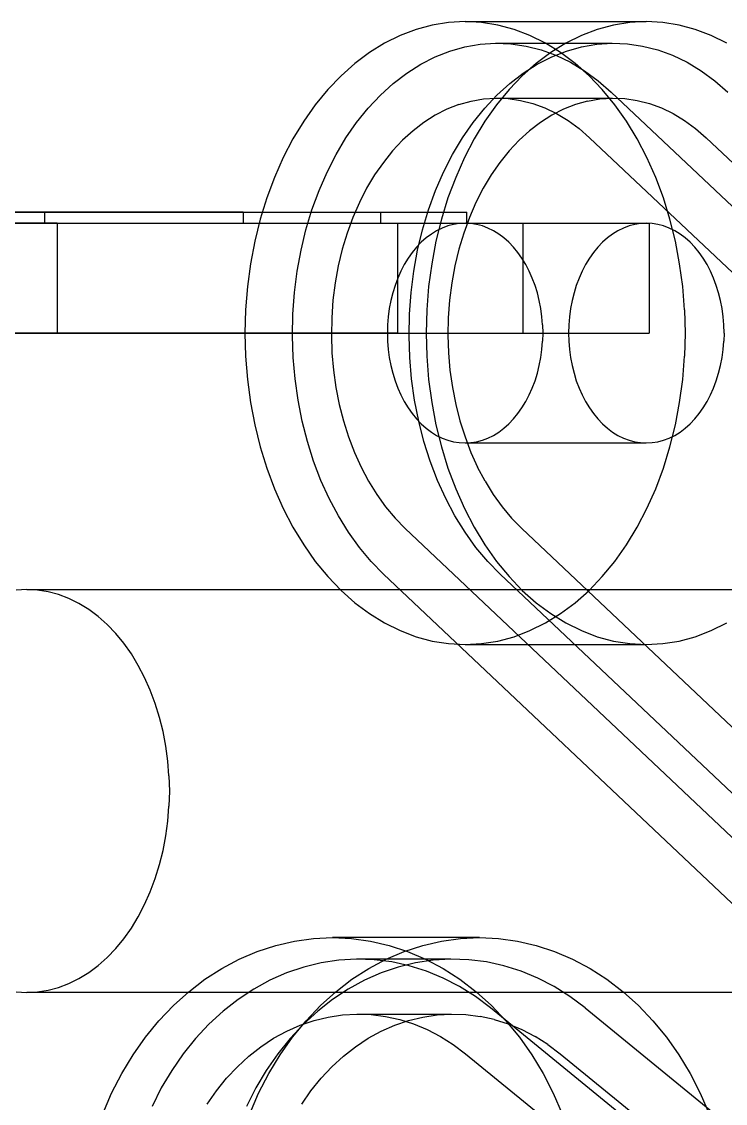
# Model space of a CAD drawing. Header units: millimetres. Extents: x -180 to 1414, y -663 to 972.
# Drawn here: x -76.9 to -38.5, y 788 to 847 of the extents above; entities that cross this region are included whole.
import ezdxf

# ---------------------------------------------------------------- set-up
doc = ezdxf.new("R2010")
doc.units = ezdxf.units.MM
doc.layers.add('FRONT', color=8, linetype='Continuous')

msp = doc.modelspace()

# ---------------------------------------------------------------- linework, layer by layer
at = {"layer": 'FRONT'}
for p, q in [((-54.471, 846.81), (-55.354, 846.574)), ((-53.578, 846.952), (-54.471, 846.81)), ((-52.679, 847), (-53.578, 846.952)), ((-51.781, 846.952), (-52.679, 847)), ((-52.679, 847), (-42.78, 847)), ((-50.888, 846.81), (-51.781, 846.952)), ((-50.005, 846.574), (-50.888, 846.81)), ((-44.572, 846.81), (-45.455, 846.574)), ((-43.678, 846.952), (-44.572, 846.81)), ((-42.78, 847), (-43.678, 846.952)), ((-41.882, 846.952), (-42.78, 847)), ((-40.988, 846.81), (-41.882, 846.952)), ((-40.105, 846.574), (-40.988, 846.81)), ((-56.223, 846.245), (-57.071, 845.825)), ((-55.354, 846.574), (-56.223, 846.245)), ((-49.136, 846.245), (-50.005, 846.574)), ((-48.288, 845.825), (-49.136, 846.245)), ((-46.323, 846.245), (-47.172, 845.825)), ((-45.455, 846.574), (-46.323, 846.245)), ((-39.237, 846.245), (-40.105, 846.574)), ((-38.388, 845.825), (-39.237, 846.245)), ((-57.071, 845.825), (-57.895, 845.316)), ((-53.504, 845.394), (-52.683, 845.624)), ((-52.683, 845.624), (-51.852, 845.768)), ((-51.852, 845.768), (-51.017, 845.823)), ((-51.017, 845.823), (-44.653, 845.823)), ((-51.017, 845.823), (-50.18, 845.79)), ((-50.18, 845.79), (-49.348, 845.669)), ((-49.348, 845.669), (-48.524, 845.46)), ((-47.464, 845.316), (-48.288, 845.825)), ((-47.172, 845.825), (-47.996, 845.316)), ((-47.14, 845.394), (-46.319, 845.624)), ((-46.319, 845.624), (-45.488, 845.768)), ((-45.488, 845.768), (-44.653, 845.823)), ((-44.653, 845.823), (-43.816, 845.79)), ((-43.816, 845.79), (-42.984, 845.669)), ((-42.984, 845.669), (-42.16, 845.46)), ((-57.895, 845.316), (-58.69, 844.722)), ((-55.097, 844.675), (-54.31, 845.077)), ((-54.31, 845.077), (-53.504, 845.394)), ((-47.996, 845.316), (-48.79, 844.722)), ((-48.733, 844.675), (-47.946, 845.077)), ((-48.524, 845.46), (-47.714, 845.164)), ((-47.946, 845.077), (-47.14, 845.394)), ((-47.714, 845.164), (-46.922, 844.784)), ((-46.669, 844.722), (-47.464, 845.316)), ((-42.16, 845.46), (-41.35, 845.164)), ((-41.35, 845.164), (-40.558, 844.784)), ((-58.69, 844.722), (-59.451, 844.046)), ((-55.861, 844.192), (-55.097, 844.675)), ((-48.79, 844.722), (-49.552, 844.046)), ((-49.497, 844.192), (-48.733, 844.675)), ((-46.922, 844.784), (-46.152, 844.321)), ((-45.908, 844.046), (-46.669, 844.722)), ((-40.558, 844.784), (-39.788, 844.321)), ((-59.451, 844.046), (-60.174, 843.291)), ((-56.597, 843.629), (-55.861, 844.192)), ((-49.552, 844.046), (-50.275, 843.291)), ((-50.233, 843.629), (-49.497, 844.192)), ((-46.152, 844.321), (-45.408, 843.777)), ((-45.185, 843.291), (-45.908, 844.046)), ((-39.788, 844.321), (-39.044, 843.777)), ((-60.174, 843.291), (-60.856, 842.462)), ((-57.301, 842.99), (-56.597, 843.629)), ((-50.275, 843.291), (-50.956, 842.462)), ((-50.937, 842.99), (-50.233, 843.629)), ((-45.408, 843.777), (-44.695, 843.157)), ((-44.503, 842.462), (-45.185, 843.291)), ((-39.044, 843.777), (-38.331, 843.157)), ((-57.97, 842.279), (-57.301, 842.99)), ((-53.012, 842.475), (-52.347, 842.662)), ((-52.347, 842.662), (-51.674, 842.779)), ((-51.674, 842.779), (-50.997, 842.823)), ((-51.606, 842.279), (-50.937, 842.99)), ((-50.997, 842.823), (-50.319, 842.797)), ((-50.997, 842.823), (-44.633, 842.823)), ((-50.319, 842.797), (-49.644, 842.698)), ((-49.644, 842.698), (-48.977, 842.529)), ((-45.983, 842.662), (-46.648, 842.475)), ((-45.983, 842.662), (-45.31, 842.779)), ((-45.31, 842.779), (-44.633, 842.823)), ((-18.238, 818.157), (-44.695, 843.157)), ((-44.633, 842.823), (-43.955, 842.797)), ((-43.955, 842.797), (-43.28, 842.698)), ((-43.28, 842.698), (-42.613, 842.529)), ((-60.856, 842.462), (-61.491, 841.563)), ((-58.599, 841.498), (-57.97, 842.279)), ((-53.666, 842.218), (-54.303, 841.893)), ((-53.012, 842.475), (-53.666, 842.218)), ((-52.235, 841.498), (-51.606, 842.279)), ((-50.956, 842.462), (-51.592, 841.563)), ((-48.977, 842.529), (-48.32, 842.289)), ((-48.32, 842.289), (-47.678, 841.981)), ((-47.302, 842.218), (-47.94, 841.893)), ((-46.648, 842.475), (-47.302, 842.218)), ((-43.868, 841.563), (-44.503, 842.462)), ((-42.613, 842.529), (-41.956, 842.289)), ((-41.956, 842.289), (-41.314, 841.981)), ((-61.491, 841.563), (-62.078, 840.599)), ((-59.185, 840.654), (-58.599, 841.498)), ((-54.922, 841.501), (-55.519, 841.045)), ((-54.303, 841.893), (-54.922, 841.501)), ((-52.821, 840.654), (-52.235, 841.498)), ((-51.592, 841.563), (-52.178, 840.599)), ((-48.558, 841.501), (-49.155, 841.045)), ((-47.94, 841.893), (-48.558, 841.501)), ((-47.678, 841.981), (-47.054, 841.606)), ((-47.054, 841.606), (-46.451, 841.165)), ((-43.281, 840.599), (-43.868, 841.563)), ((-41.314, 841.981), (-40.69, 841.606)), ((-40.69, 841.606), (-40.088, 841.165)), ((-55.519, 841.045), (-56.09, 840.528)), ((-49.155, 841.045), (-49.726, 840.528)), ((-46.451, 841.165), (-45.874, 840.663)), ((-40.088, 841.165), (-39.51, 840.663)), ((-62.078, 840.599), (-62.612, 839.576)), ((-59.725, 839.75), (-59.185, 840.654)), ((-56.09, 840.528), (-56.632, 839.951)), ((-53.361, 839.75), (-52.821, 840.654)), ((-52.178, 840.599), (-52.712, 839.576)), ((-49.726, 840.528), (-50.268, 839.951)), ((-45.874, 840.663), (-19.416, 815.663)), ((-42.747, 839.576), (-43.281, 840.599)), ((-39.51, 840.663), (-13.052, 815.663)), ((-60.215, 838.791), (-59.725, 839.75)), ((-56.632, 839.951), (-57.141, 839.318)), ((-53.851, 838.791), (-53.361, 839.75)), ((-50.268, 839.951), (-50.777, 839.318)), ((-62.612, 839.576), (-63.09, 838.5)), ((-57.141, 839.318), (-57.616, 838.634)), ((-52.712, 839.576), (-53.19, 838.5)), ((-50.777, 839.318), (-51.252, 838.634)), ((-42.269, 838.5), (-42.747, 839.576)), ((-60.654, 837.783), (-60.215, 838.791)), ((-57.616, 838.634), (-58.054, 837.901)), ((-54.29, 837.783), (-53.851, 838.791)), ((-51.252, 838.634), (-51.69, 837.901)), ((-63.09, 838.5), (-63.51, 837.376)), ((-53.19, 838.5), (-53.61, 837.376)), ((-41.849, 837.376), (-42.269, 838.5)), ((-63.51, 837.376), (-63.869, 836.211)), ((-61.038, 836.732), (-60.654, 837.783)), ((-58.054, 837.901), (-58.451, 837.124)), ((-54.674, 836.732), (-54.29, 837.783)), ((-53.61, 837.376), (-53.97, 836.211)), ((-51.69, 837.901), (-52.087, 837.124)), ((-41.49, 836.211), (-41.849, 837.376)), ((-61.365, 835.643), (-61.038, 836.732)), ((-58.451, 837.124), (-58.807, 836.308)), ((-55.001, 835.643), (-54.674, 836.732)), ((-52.087, 837.124), (-52.443, 836.308)), ((-75.632, 836.6), (-105.5, 836.6)), ((-95.318, 836.6), (-57.304, 836.6)), ((-75.632, 836), (-75.632, 836.6)), ((-64.799, 836.6), (-75.632, 836.6)), ((-64.799, 836.6), (-64.799, 836)), ((-64.799, 836.6), (-52.58, 836.6)), ((-63.869, 836.211), (-64.166, 835.011)), ((-58.807, 836.308), (-59.118, 835.456)), ((-57.304, 836.6), (-57.304, 836)), ((-57.304, 836.6), (-52.58, 836.6)), ((-53.97, 836.211), (-54.267, 835.011)), ((-52.443, 836.308), (-52.754, 835.456)), ((-52.58, 836), (-52.58, 836.6)), ((-41.193, 835.011), (-41.49, 836.211)), ((-74.953, 836), (-106.773, 836)), ((-75.632, 836), (-105.5, 836)), ((-95.318, 836), (-57.304, 836)), ((-94.045, 836), (-49.497, 836)), ((-75.632, 836), (-64.799, 836)), ((-74.953, 836), (-56.371, 836)), ((-74.953, 836), (-74.953, 830)), ((-64.799, 836), (-52.58, 836)), ((-61.634, 834.522), (-61.365, 835.643)), ((-57.304, 836), (-52.58, 836)), ((-56.371, 836), (-56.371, 830)), ((-56.371, 836), (-42.624, 836)), ((-55.27, 834.522), (-55.001, 835.643)), ((-54.229, 835.585), (-54.52, 835.406)), ((-53.93, 835.733), (-54.229, 835.585)), ((-53.624, 835.85), (-53.93, 835.733)), ((-53.312, 835.933), (-53.624, 835.85)), ((-52.997, 835.983), (-53.312, 835.933)), ((-52.679, 836), (-52.997, 835.983)), ((-52.362, 835.983), (-52.679, 836)), ((-52.679, 836), (-42.78, 836)), ((-52.047, 835.933), (-52.362, 835.983)), ((-51.735, 835.85), (-52.047, 835.933)), ((-51.429, 835.733), (-51.735, 835.85)), ((-51.129, 835.585), (-51.429, 835.733)), ((-50.839, 835.406), (-51.129, 835.585)), ((-49.497, 830), (-49.497, 836)), ((-49.497, 836), (-42.624, 836)), ((-44.33, 835.585), (-44.621, 835.406)), ((-44.031, 835.733), (-44.33, 835.585)), ((-43.724, 835.85), (-44.031, 835.733)), ((-43.412, 835.933), (-43.724, 835.85)), ((-43.097, 835.983), (-43.412, 835.933)), ((-42.78, 836), (-43.097, 835.983)), ((-42.463, 835.983), (-42.78, 836)), ((-42.624, 836), (-42.624, 830)), ((-42.148, 835.933), (-42.463, 835.983)), ((-41.836, 835.85), (-42.148, 835.933)), ((-41.529, 835.733), (-41.836, 835.85)), ((-41.23, 835.585), (-41.529, 835.733)), ((-40.939, 835.406), (-41.23, 835.585)), ((-64.166, 835.011), (-64.399, 833.783)), ((-59.118, 835.456), (-59.383, 834.573)), ((-54.801, 835.196), (-55.069, 834.957)), ((-54.52, 835.406), (-54.801, 835.196)), ((-54.267, 835.011), (-54.499, 833.783)), ((-52.754, 835.456), (-53.019, 834.573)), ((-50.558, 835.196), (-50.839, 835.406)), ((-50.289, 834.957), (-50.558, 835.196)), ((-44.901, 835.196), (-45.17, 834.957)), ((-44.621, 835.406), (-44.901, 835.196)), ((-40.96, 833.783), (-41.193, 835.011)), ((-40.659, 835.196), (-40.939, 835.406)), ((-40.39, 834.957), (-40.659, 835.196)), ((-61.843, 833.376), (-61.634, 834.522)), ((-59.383, 834.573), (-59.601, 833.665)), ((-55.565, 834.398), (-55.79, 834.081)), ((-55.325, 834.691), (-55.565, 834.398)), ((-55.479, 833.376), (-55.27, 834.522)), ((-55.069, 834.957), (-55.325, 834.691)), ((-53.019, 834.573), (-53.237, 833.665)), ((-50.034, 834.691), (-50.289, 834.957)), ((-49.794, 834.398), (-50.034, 834.691)), ((-49.569, 834.081), (-49.794, 834.398)), ((-45.666, 834.398), (-45.89, 834.081)), ((-45.425, 834.691), (-45.666, 834.398)), ((-45.17, 834.957), (-45.425, 834.691)), ((-40.135, 834.691), (-40.39, 834.957)), ((-39.894, 834.398), (-40.135, 834.691)), ((-39.67, 834.081), (-39.894, 834.398)), ((-64.399, 833.783), (-64.566, 832.534)), ((-55.79, 834.081), (-55.996, 833.741)), ((-54.499, 833.783), (-54.667, 832.534)), ((-49.362, 833.741), (-49.569, 834.081)), ((-45.89, 834.081), (-46.097, 833.741)), ((-40.793, 832.534), (-40.96, 833.783)), ((-39.463, 833.741), (-39.67, 834.081)), ((-61.991, 832.212), (-61.843, 833.376)), ((-59.601, 833.665), (-59.771, 832.736)), ((-56.185, 833.38), (-56.354, 833)), ((-55.996, 833.741), (-56.185, 833.38)), ((-55.627, 832.212), (-55.479, 833.376)), ((-53.237, 833.665), (-53.407, 832.736)), ((-49.174, 833.38), (-49.362, 833.741)), ((-49.005, 833), (-49.174, 833.38)), ((-46.285, 833.38), (-46.454, 833)), ((-46.097, 833.741), (-46.285, 833.38)), ((-39.275, 833.38), (-39.463, 833.741)), ((-39.106, 833), (-39.275, 833.38)), ((-59.771, 832.736), (-59.891, 831.792)), ((-56.502, 832.603), (-56.629, 832.192)), ((-56.354, 833), (-56.502, 832.603)), ((-53.407, 832.736), (-53.527, 831.792)), ((-48.857, 832.603), (-49.005, 833)), ((-48.73, 832.192), (-48.857, 832.603)), ((-46.602, 832.603), (-46.729, 832.192)), ((-46.454, 833), (-46.602, 832.603)), ((-38.957, 832.603), (-39.106, 833)), ((-38.831, 832.192), (-38.957, 832.603)), ((-64.566, 832.534), (-64.667, 831.27)), ((-62.077, 831.035), (-61.991, 832.212)), ((-56.629, 832.192), (-56.734, 831.769)), ((-55.713, 831.035), (-55.627, 832.212)), ((-54.667, 832.534), (-54.767, 831.27)), ((-48.625, 831.769), (-48.73, 832.192)), ((-46.729, 832.192), (-46.834, 831.769)), ((-40.692, 831.27), (-40.793, 832.534)), ((-38.726, 831.769), (-38.831, 832.192)), ((-59.891, 831.792), (-59.96, 830.839)), ((-56.734, 831.769), (-56.816, 831.335)), ((-53.527, 831.792), (-53.596, 830.839)), ((-48.543, 831.335), (-48.625, 831.769)), ((-46.834, 831.769), (-46.916, 831.335)), ((-38.644, 831.335), (-38.726, 831.769)), ((-64.667, 831.27), (-64.7, 830)), ((-62.1, 829.852), (-62.077, 831.035)), ((-59.96, 830.839), (-59.979, 829.88)), ((-56.875, 830.894), (-56.91, 830.448)), ((-56.816, 831.335), (-56.875, 830.894)), ((-55.736, 829.852), (-55.713, 831.035)), ((-54.767, 831.27), (-54.801, 830)), ((-53.596, 830.839), (-53.615, 829.88)), ((-48.484, 830.894), (-48.543, 831.335)), ((-48.449, 830.448), (-48.484, 830.894)), ((-46.975, 830.894), (-47.011, 830.448)), ((-46.916, 831.335), (-46.975, 830.894)), ((-40.692, 831.27), (-40.659, 830)), ((-38.585, 830.894), (-38.644, 831.335)), ((-38.549, 830.448), (-38.585, 830.894)), ((-56.91, 830.448), (-56.922, 830)), ((-48.449, 830.448), (-48.437, 830)), ((-47.011, 830.448), (-47.023, 830)), ((-38.537, 830), (-38.549, 830.448)), ((-74.953, 830), (-106.773, 830)), ((-94.045, 830), (-49.497, 830)), ((-56.371, 830), (-74.953, 830)), ((-64.7, 830), (-64.667, 828.73)), ((-62.061, 828.67), (-62.1, 829.852)), ((-59.979, 829.88), (-59.947, 828.922)), ((-56.922, 830), (-56.91, 829.552)), ((-56.371, 830), (-42.624, 830)), ((-55.697, 828.67), (-55.736, 829.852)), ((-54.801, 830), (-54.767, 828.73)), ((-53.615, 829.88), (-53.584, 828.922)), ((-49.497, 830), (-42.624, 830)), ((-48.437, 830), (-48.449, 829.552)), ((-47.023, 830), (-47.011, 829.552)), ((-40.659, 830), (-40.692, 828.73)), ((-38.537, 830), (-38.549, 829.552)), ((-56.91, 829.552), (-56.875, 829.106)), ((-56.875, 829.106), (-56.816, 828.665)), ((-48.543, 828.665), (-48.484, 829.106)), ((-48.484, 829.106), (-48.449, 829.552)), ((-47.011, 829.552), (-46.975, 829.106)), ((-46.975, 829.106), (-46.916, 828.665)), ((-38.644, 828.665), (-38.585, 829.106)), ((-38.585, 829.106), (-38.549, 829.552)), ((-64.667, 828.73), (-64.566, 827.466)), ((-61.96, 827.495), (-62.061, 828.67)), ((-59.947, 828.922), (-59.865, 827.97)), ((-56.816, 828.665), (-56.734, 828.231)), ((-55.596, 827.495), (-55.697, 828.67)), ((-54.767, 828.73), (-54.667, 827.466)), ((-53.584, 828.922), (-53.501, 827.97)), ((-48.625, 828.231), (-48.543, 828.665)), ((-46.916, 828.665), (-46.834, 828.231)), ((-40.793, 827.466), (-40.692, 828.73)), ((-38.726, 828.231), (-38.644, 828.665)), ((-59.865, 827.97), (-59.733, 827.029)), ((-56.734, 828.231), (-56.629, 827.808)), ((-53.501, 827.97), (-53.369, 827.029)), ((-48.73, 827.808), (-48.625, 828.231)), ((-46.834, 828.231), (-46.729, 827.808)), ((-38.831, 827.808), (-38.726, 828.231)), ((-64.566, 827.466), (-64.399, 826.217)), ((-61.797, 826.334), (-61.96, 827.495)), ((-56.629, 827.808), (-56.502, 827.397)), ((-56.502, 827.397), (-56.354, 827)), ((-55.433, 826.334), (-55.596, 827.495)), ((-54.667, 827.466), (-54.499, 826.217)), ((-49.005, 827), (-48.857, 827.397)), ((-48.857, 827.397), (-48.73, 827.808)), ((-46.729, 827.808), (-46.602, 827.397)), ((-46.602, 827.397), (-46.454, 827)), ((-40.96, 826.217), (-40.793, 827.466)), ((-39.106, 827), (-38.957, 827.397)), ((-38.957, 827.397), (-38.831, 827.808)), ((-59.733, 827.029), (-59.551, 826.105)), ((-56.354, 827), (-56.185, 826.62)), ((-53.369, 827.029), (-53.187, 826.105)), ((-49.174, 826.62), (-49.005, 827)), ((-46.454, 827), (-46.285, 826.62)), ((-39.275, 826.62), (-39.106, 827)), ((-64.399, 826.217), (-64.166, 824.989)), ((-61.572, 825.194), (-61.797, 826.334)), ((-59.551, 826.105), (-59.321, 825.203)), ((-56.185, 826.62), (-55.996, 826.259)), ((-55.996, 826.259), (-55.79, 825.919)), ((-55.208, 825.194), (-55.433, 826.334)), ((-54.499, 826.217), (-54.267, 824.989)), ((-53.187, 826.105), (-52.957, 825.203)), ((-49.569, 825.919), (-49.362, 826.259)), ((-49.362, 826.259), (-49.174, 826.62)), ((-46.285, 826.62), (-46.097, 826.259)), ((-46.097, 826.259), (-45.89, 825.919)), ((-41.193, 824.989), (-40.96, 826.217)), ((-39.67, 825.919), (-39.463, 826.259)), ((-39.463, 826.259), (-39.275, 826.62)), ((-55.79, 825.919), (-55.565, 825.602)), ((-55.565, 825.602), (-55.325, 825.309)), ((-50.034, 825.309), (-49.794, 825.602)), ((-49.794, 825.602), (-49.569, 825.919)), ((-45.89, 825.919), (-45.666, 825.602)), ((-45.666, 825.602), (-45.425, 825.309)), ((-40.135, 825.309), (-39.894, 825.602)), ((-39.894, 825.602), (-39.67, 825.919)), ((-64.166, 824.989), (-63.869, 823.789)), ((-61.289, 824.081), (-61.572, 825.194)), ((-59.321, 825.203), (-59.044, 824.328)), ((-55.325, 825.309), (-55.069, 825.043)), ((-54.925, 824.081), (-55.208, 825.194)), ((-55.069, 825.043), (-54.801, 824.804)), ((-54.267, 824.989), (-53.97, 823.789)), ((-52.957, 825.203), (-52.68, 824.328)), ((-50.558, 824.804), (-50.289, 825.043)), ((-50.289, 825.043), (-50.034, 825.309)), ((-45.425, 825.309), (-45.17, 825.043)), ((-45.17, 825.043), (-44.901, 824.804)), ((-41.49, 823.789), (-41.193, 824.989)), ((-40.659, 824.804), (-40.39, 825.043)), ((-40.39, 825.043), (-40.135, 825.309)), ((-54.801, 824.804), (-54.52, 824.594)), ((-54.52, 824.594), (-54.229, 824.415)), ((-54.229, 824.415), (-53.93, 824.267)), ((-51.429, 824.267), (-51.129, 824.415)), ((-51.129, 824.415), (-50.839, 824.594)), ((-50.839, 824.594), (-50.558, 824.804)), ((-44.901, 824.804), (-44.621, 824.594)), ((-44.621, 824.594), (-44.33, 824.415)), ((-44.33, 824.415), (-44.031, 824.267)), ((-41.529, 824.267), (-41.23, 824.415)), ((-41.23, 824.415), (-40.939, 824.594)), ((-40.939, 824.594), (-40.659, 824.804)), ((-63.869, 823.789), (-63.51, 822.624)), ((-60.947, 823.001), (-61.289, 824.081)), ((-59.044, 824.328), (-58.722, 823.484)), ((-54.583, 823.001), (-54.925, 824.081)), ((-53.97, 823.789), (-53.61, 822.624)), ((-53.93, 824.267), (-53.624, 824.15)), ((-53.624, 824.15), (-53.312, 824.067)), ((-53.312, 824.067), (-52.997, 824.017)), ((-52.997, 824.017), (-52.679, 824)), ((-52.68, 824.328), (-52.358, 823.484)), ((-52.679, 824), (-52.362, 824.017)), ((-52.679, 824), (-42.78, 824)), ((-52.362, 824.017), (-52.047, 824.067)), ((-52.047, 824.067), (-51.735, 824.15)), ((-51.735, 824.15), (-51.429, 824.267)), ((-44.031, 824.267), (-43.724, 824.15)), ((-43.724, 824.15), (-43.412, 824.067)), ((-43.412, 824.067), (-43.097, 824.017)), ((-43.097, 824.017), (-42.78, 824)), ((-42.78, 824), (-42.463, 824.017)), ((-42.463, 824.017), (-42.148, 824.067)), ((-42.148, 824.067), (-41.836, 824.15)), ((-41.849, 822.624), (-41.49, 823.789)), ((-41.836, 824.15), (-41.529, 824.267)), ((-58.722, 823.484), (-58.356, 822.677)), ((-52.358, 823.484), (-51.992, 822.677)), ((-63.51, 822.624), (-63.09, 821.5)), ((-60.549, 821.96), (-60.947, 823.001)), ((-58.356, 822.677), (-57.948, 821.911)), ((-54.185, 821.96), (-54.583, 823.001)), ((-53.61, 822.624), (-53.19, 821.5)), ((-51.584, 821.911), (-51.992, 822.677)), ((-42.269, 821.5), (-41.849, 822.624)), ((-63.09, 821.5), (-62.612, 820.424)), ((-60.097, 820.964), (-60.549, 821.96)), ((-57.948, 821.911), (-57.501, 821.19)), ((-53.733, 820.964), (-54.185, 821.96)), ((-53.19, 821.5), (-52.712, 820.424)), ((-51.584, 821.911), (-51.137, 821.19)), ((-42.747, 820.424), (-42.269, 821.5)), ((-59.594, 820.018), (-60.097, 820.964)), ((-57.501, 821.19), (-57.017, 820.518)), ((-53.23, 820.018), (-53.733, 820.964)), ((-51.137, 821.19), (-50.653, 820.518)), ((-62.612, 820.424), (-62.078, 819.401)), ((-57.017, 820.518), (-56.499, 819.899)), ((-52.712, 820.424), (-52.178, 819.401)), ((-50.653, 820.518), (-50.135, 819.899)), ((-43.281, 819.401), (-42.747, 820.424)), ((-59.042, 819.129), (-59.594, 820.018)), ((-56.499, 819.899), (-55.949, 819.337)), ((-52.678, 819.129), (-53.23, 820.018)), ((-50.135, 819.899), (-49.585, 819.337)), ((-62.078, 819.401), (-61.491, 818.437)), ((-58.445, 818.3), (-59.042, 819.129)), ((-55.949, 819.337), (-29.492, 794.337)), ((-52.081, 818.3), (-52.678, 819.129)), ((-52.178, 819.401), (-51.592, 818.437)), ((-49.585, 819.337), (-23.128, 794.337)), ((-43.868, 818.437), (-43.281, 819.401)), ((-61.491, 818.437), (-60.856, 817.538)), ((-51.592, 818.437), (-50.956, 817.538)), ((-44.503, 817.538), (-43.868, 818.437)), ((-57.806, 817.536), (-58.445, 818.3)), ((-51.442, 817.536), (-52.081, 818.3)), ((-60.856, 817.538), (-60.174, 816.709)), ((-57.128, 816.843), (-57.806, 817.536)), ((-50.764, 816.843), (-51.442, 817.536)), ((-50.956, 817.538), (-50.275, 816.709)), ((-45.185, 816.709), (-44.503, 817.538)), ((-60.174, 816.709), (-59.451, 815.954)), ((-30.67, 791.843), (-57.128, 816.843)), ((-50.764, 816.843), (-24.306, 791.843)), ((-50.275, 816.709), (-49.552, 815.954)), ((-45.908, 815.954), (-45.185, 816.709)), ((-76.603, 816), (-77.185, 815.969)), ((-76.022, 815.969), (-76.603, 816)), ((-76.603, 816), (-27.035, 816)), ((-75.444, 815.877), (-76.022, 815.969)), ((-74.872, 815.724), (-75.444, 815.877)), ((-74.311, 815.511), (-74.872, 815.724)), ((-73.762, 815.24), (-74.311, 815.511)), ((-59.451, 815.954), (-58.69, 815.278)), ((-49.552, 815.954), (-48.79, 815.278)), ((-46.669, 815.278), (-45.908, 815.954)), ((-73.228, 814.911), (-73.762, 815.24)), ((-72.714, 814.526), (-73.228, 814.911)), ((-58.69, 815.278), (-57.895, 814.684)), ((-48.79, 815.278), (-47.996, 814.684)), ((-47.464, 814.684), (-46.669, 815.278)), ((-72.222, 814.089), (-72.714, 814.526)), ((-57.895, 814.684), (-57.071, 814.175)), ((-48.288, 814.175), (-47.464, 814.684)), ((-47.996, 814.684), (-47.172, 814.175)), ((-71.754, 813.6), (-72.222, 814.089)), ((-57.071, 814.175), (-56.223, 813.755)), ((-56.223, 813.755), (-55.354, 813.426)), ((-50.005, 813.426), (-49.136, 813.755)), ((-49.136, 813.755), (-48.288, 814.175)), ((-47.172, 814.175), (-46.323, 813.755)), ((-46.323, 813.755), (-45.455, 813.426)), ((-40.105, 813.426), (-39.237, 813.755)), ((-39.237, 813.755), (-38.388, 814.175)), ((-71.313, 813.064), (-71.754, 813.6)), ((-55.354, 813.426), (-54.471, 813.19)), ((-54.471, 813.19), (-53.578, 813.048)), ((-51.781, 813.048), (-50.888, 813.19)), ((-50.888, 813.19), (-50.005, 813.426)), ((-45.455, 813.426), (-44.572, 813.19)), ((-44.572, 813.19), (-43.678, 813.048)), ((-41.882, 813.048), (-40.988, 813.19)), ((-40.988, 813.19), (-40.105, 813.426)), ((-70.901, 812.482), (-71.313, 813.064)), ((-53.578, 813.048), (-52.679, 813)), ((-52.679, 813), (-51.781, 813.048)), ((-52.679, 813), (-42.78, 813)), ((-43.678, 813.048), (-42.78, 813)), ((-42.78, 813), (-41.882, 813.048)), ((-70.522, 811.858), (-70.901, 812.482)), ((-70.177, 811.197), (-70.522, 811.858)), ((-69.867, 810.5), (-70.177, 811.197)), ((-69.595, 809.773), (-69.867, 810.5)), ((-69.363, 809.019), (-69.595, 809.773)), ((-69.171, 808.242), (-69.363, 809.019)), ((-69.02, 807.448), (-69.171, 808.242)), ((-68.912, 806.639), (-69.02, 807.448)), ((-68.847, 805.822), (-68.912, 806.639)), ((-68.847, 805.822), (-68.825, 805)), ((-68.825, 805), (-68.847, 804.178)), ((-68.912, 803.361), (-68.847, 804.178)), ((-69.02, 802.552), (-68.912, 803.361)), ((-69.171, 801.758), (-69.02, 802.552)), ((-69.363, 800.981), (-69.171, 801.758)), ((-69.595, 800.227), (-69.363, 800.981)), ((-69.867, 799.5), (-69.595, 800.227)), ((-70.177, 798.803), (-69.867, 799.5)), ((-70.522, 798.142), (-70.177, 798.803)), ((-70.901, 797.518), (-70.522, 798.142)), ((-71.313, 796.936), (-70.901, 797.518)), ((-71.754, 796.4), (-71.313, 796.936)), ((-63.02, 796.574), (-61.997, 796.81)), ((-61.997, 796.81), (-60.962, 796.952)), ((-60.962, 796.952), (-59.922, 797)), ((-51.892, 797), (-59.922, 797)), ((-59.922, 797), (-58.881, 796.952)), ((-58.881, 796.952), (-57.846, 796.81)), ((-57.846, 796.81), (-56.823, 796.574)), ((-54.99, 796.574), (-53.967, 796.81)), ((-53.967, 796.81), (-52.932, 796.952)), ((-52.932, 796.952), (-51.892, 797)), ((-51.892, 797), (-50.851, 796.952)), ((-50.851, 796.952), (-49.816, 796.81)), ((-49.816, 796.81), (-48.793, 796.574)), ((-72.222, 795.911), (-71.754, 796.4)), ((-65.009, 795.825), (-64.026, 796.245)), ((-64.026, 796.245), (-63.02, 796.574)), ((-56.979, 795.825), (-55.996, 796.245)), ((-56.823, 796.574), (-55.817, 796.245)), ((-55.996, 796.245), (-54.99, 796.574)), ((-55.817, 796.245), (-54.834, 795.825)), ((-48.793, 796.574), (-47.787, 796.245)), ((-47.787, 796.245), (-46.804, 795.825)), ((-73.228, 795.089), (-72.714, 795.474)), ((-72.714, 795.474), (-72.222, 795.911)), ((-65.964, 795.316), (-65.009, 795.825)), ((-60.54, 795.624), (-61.49, 795.394)), ((-59.578, 795.768), (-60.54, 795.624)), ((-58.609, 795.823), (-59.578, 795.768)), ((-57.64, 795.79), (-58.609, 795.823)), ((-53.447, 795.823), (-58.609, 795.823)), ((-57.934, 795.316), (-56.979, 795.825)), ((-56.676, 795.669), (-57.64, 795.79)), ((-55.722, 795.46), (-56.676, 795.669)), ((-55.378, 795.624), (-56.328, 795.394)), ((-54.783, 795.164), (-55.722, 795.46)), ((-54.415, 795.768), (-55.378, 795.624)), ((-54.834, 795.825), (-53.88, 795.316)), ((-53.447, 795.823), (-54.415, 795.768)), ((-52.478, 795.79), (-53.447, 795.823)), ((-51.514, 795.669), (-52.478, 795.79)), ((-50.56, 795.46), (-51.514, 795.669)), ((-49.621, 795.164), (-50.56, 795.46)), ((-46.804, 795.825), (-45.85, 795.316)), ((-73.762, 794.76), (-73.228, 795.089)), ((-66.885, 794.722), (-65.964, 795.316)), ((-62.424, 795.077), (-63.336, 794.675)), ((-61.49, 795.394), (-62.424, 795.077)), ((-58.854, 794.722), (-57.934, 795.316)), ((-57.262, 795.077), (-58.174, 794.675)), ((-56.328, 795.394), (-57.262, 795.077)), ((-53.865, 794.784), (-54.783, 795.164)), ((-53.88, 795.316), (-52.959, 794.722)), ((-48.703, 794.784), (-49.621, 795.164)), ((-45.85, 795.316), (-44.929, 794.722)), ((-75.444, 794.123), (-74.872, 794.276)), ((-74.872, 794.276), (-74.311, 794.489)), ((-74.311, 794.489), (-73.762, 794.76)), ((-67.766, 794.046), (-66.885, 794.722)), ((-63.336, 794.675), (-64.221, 794.192)), ((-59.736, 794.046), (-58.854, 794.722)), ((-58.174, 794.675), (-59.059, 794.192)), ((-52.973, 794.321), (-53.865, 794.784)), ((-52.112, 793.777), (-52.973, 794.321)), ((-52.959, 794.722), (-52.077, 794.046)), ((-47.811, 794.321), (-48.703, 794.784)), ((-46.95, 793.777), (-47.811, 794.321)), ((-44.929, 794.722), (-44.047, 794.046)), ((-77.185, 794.031), (-76.603, 794)), ((-76.603, 794), (-76.022, 794.031)), ((-27.035, 794), (-76.603, 794)), ((-76.022, 794.031), (-75.444, 794.123)), ((-68.604, 793.291), (-67.766, 794.046)), ((-65.074, 793.629), (-65.89, 792.99)), ((-64.221, 794.192), (-65.074, 793.629)), ((-59.912, 793.629), (-60.727, 792.99)), ((-60.574, 793.291), (-59.736, 794.046)), ((-59.059, 794.192), (-59.912, 793.629)), ((-51.287, 793.157), (-52.112, 793.777)), ((-52.077, 794.046), (-51.239, 793.291)), ((-46.124, 793.157), (-46.95, 793.777)), ((-44.047, 794.046), (-43.209, 793.291)), ((-69.394, 792.462), (-68.604, 793.291)), ((-61.363, 792.462), (-60.574, 793.291)), ((-20.637, 768.157), (-51.287, 793.157)), ((-51.239, 793.291), (-50.45, 792.462)), ((-46.124, 793.157), (-15.475, 768.157)), ((-43.209, 793.291), (-42.42, 792.462)), ((-70.13, 791.563), (-69.394, 792.462)), ((-65.89, 792.99), (-66.664, 792.279)), ((-62.1, 791.563), (-61.363, 792.462)), ((-61.678, 792.218), (-60.921, 792.475)), ((-60.727, 792.99), (-61.502, 792.279)), ((-60.921, 792.475), (-60.151, 792.662)), ((-60.151, 792.662), (-59.371, 792.779)), ((-59.371, 792.779), (-58.586, 792.823)), ((-58.586, 792.823), (-57.801, 792.797)), ((-58.586, 792.823), (-53.424, 792.823)), ((-57.801, 792.797), (-57.02, 792.698)), ((-57.02, 792.698), (-56.246, 792.529)), ((-56.516, 792.218), (-55.759, 792.475)), ((-56.246, 792.529), (-55.486, 792.289)), ((-55.759, 792.475), (-54.988, 792.662)), ((-54.988, 792.662), (-54.209, 792.779)), ((-54.209, 792.779), (-53.424, 792.823)), ((-53.424, 792.823), (-52.639, 792.797)), ((-52.639, 792.797), (-51.857, 792.698)), ((-51.084, 792.529), (-51.857, 792.698)), ((-51.084, 792.529), (-50.323, 792.289)), ((-50.45, 792.462), (-49.714, 791.563)), ((-42.42, 792.462), (-41.683, 791.563)), ((-66.664, 792.279), (-67.393, 791.498)), ((-63.134, 791.501), (-62.417, 791.893)), ((-62.417, 791.893), (-61.678, 792.218)), ((-61.502, 792.279), (-62.231, 791.498)), ((-57.972, 791.501), (-57.255, 791.893)), ((-57.255, 791.893), (-56.516, 792.218)), ((-55.486, 792.289), (-54.742, 791.981)), ((-54.742, 791.981), (-54.019, 791.606)), ((-50.323, 792.289), (-49.58, 791.981)), ((-49.58, 791.981), (-48.857, 791.606)), ((-70.809, 790.599), (-70.13, 791.563)), ((-67.393, 791.498), (-68.072, 790.654)), ((-63.825, 791.045), (-63.134, 791.501)), ((-62.231, 791.498), (-62.91, 790.654)), ((-62.779, 790.599), (-62.1, 791.563)), ((-58.663, 791.045), (-57.972, 791.501)), ((-54.019, 791.606), (-53.321, 791.165)), ((-49.714, 791.563), (-49.034, 790.599)), ((-48.159, 791.165), (-48.857, 791.606)), ((-41.683, 791.563), (-41.004, 790.599)), ((-64.486, 790.528), (-63.825, 791.045)), ((-59.324, 790.528), (-58.663, 791.045)), ((-53.321, 791.165), (-52.652, 790.663)), ((-48.159, 791.165), (-47.49, 790.663)), ((-71.428, 789.576), (-70.809, 790.599)), ((-68.072, 790.654), (-68.697, 789.75)), ((-65.114, 789.951), (-64.486, 790.528)), ((-62.91, 790.654), (-63.535, 789.75)), ((-63.398, 789.576), (-62.779, 790.599)), ((-59.952, 789.951), (-59.324, 790.528)), ((-52.652, 790.663), (-22.002, 765.663)), ((-49.034, 790.599), (-48.416, 789.576)), ((-47.49, 790.663), (-16.84, 765.663)), ((-41.004, 790.599), (-40.386, 789.576)), ((-71.982, 788.5), (-71.428, 789.576)), ((-68.697, 789.75), (-69.266, 788.791)), ((-65.705, 789.318), (-65.114, 789.951)), ((-63.535, 789.75), (-64.103, 788.791)), ((-63.952, 788.5), (-63.398, 789.576)), ((-60.542, 789.318), (-59.952, 789.951)), ((-48.416, 789.576), (-47.862, 788.5)), ((-40.386, 789.576), (-39.832, 788.5)), ((-66.255, 788.634), (-65.705, 789.318)), ((-61.093, 788.634), (-60.542, 789.318)), ((-72.468, 787.376), (-71.982, 788.5)), ((-69.266, 788.791), (-69.774, 787.783)), ((-66.762, 787.901), (-66.255, 788.634)), ((-64.103, 788.791), (-64.611, 787.783)), ((-64.438, 787.376), (-63.952, 788.5)), ((-61.6, 787.901), (-61.093, 788.634)), ((-47.862, 788.5), (-47.375, 787.376)), ((-39.832, 788.5), (-39.345, 787.376))]:
    msp.add_line(p, q, dxfattribs=at)

doc.saveas('drawing.dxf')
